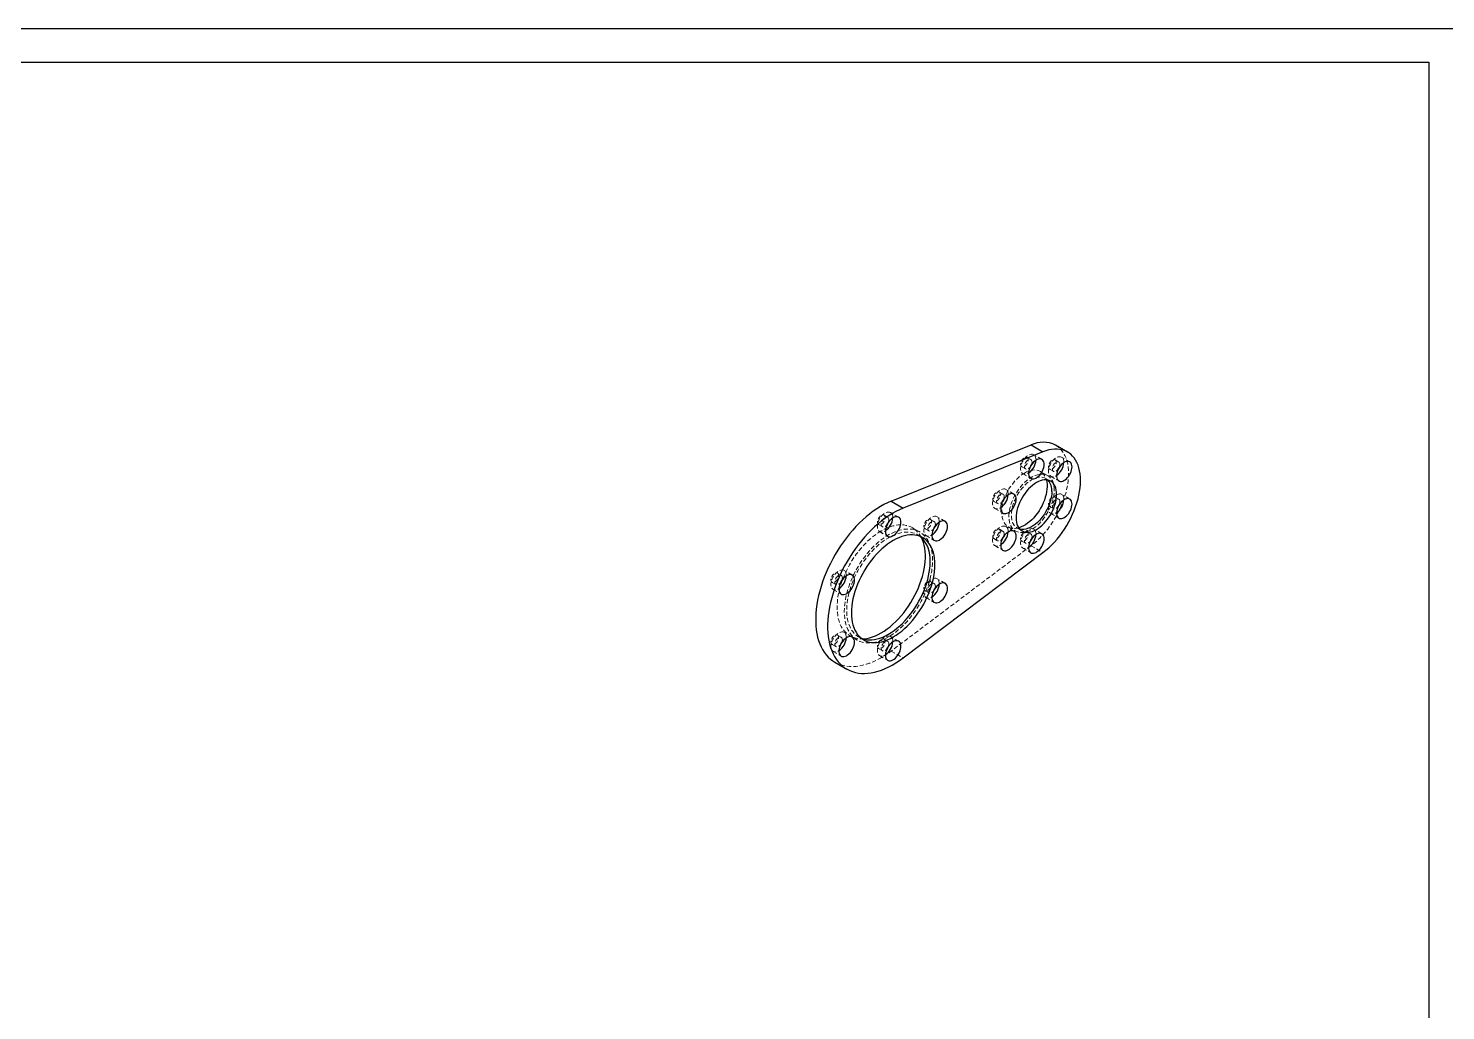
# Model space of a CAD drawing. Header units: millimetres. Extents: x 0 to 7560, y -1188 to 891.
# Drawn here: x 6295.1 to 6715.1, y -884.9 to -593.8 of the extents above; entities that cross this region are included whole.
import ezdxf

# ---------------------------------------------------------------- set-up
doc = ezdxf.new("R2010")
doc.units = ezdxf.units.MM
doc.linetypes.add('CENTER', pattern=[10.16, 6.35, -1.27, 1.27, -1.27])
doc.linetypes.add('HIDDEN', pattern=[1.905, 1.27, -0.635])
doc.layers.get('0').update_dxf_attribs({"lineweight": 50})
doc.layers.add('중심선', color=1, linetype='CENTER', lineweight=25)

msp = doc.modelspace()

# ---------------------------------------------------------------- linework, layer by layer
at = {"color": 7, "linetype": 'Continuous', "lineweight": 25}
for p, q in [((6550.813, -733.904), (6592.285, -717.228)), ((6592.285, -717.228), (6595.82, -719.269)), ((6603.107, -719.315), (6599.572, -717.274)), ((6595.82, -719.269), (6554.348, -735.945)), ((6550.813, -733.904), (6554.348, -735.945)), ((6554.348, -780.346), (6595.82, -749.139)), ((6534.147, -781.605), (6537.683, -783.646))]:
    msp.add_line(p, q, dxfattribs=at)
at = {"color": 7, "linetype": 'HIDDEN', "lineweight": 18}
for p, q in [((6592.254, -721.54), (6591.122, -720.887)), ((6595.483, -721.499), (6593.079, -720.111)), ((6600.521, -722.279), (6599.389, -721.626)), ((6603.75, -722.238), (6601.346, -720.85)), ((6589.523, -723.659), (6590.654, -724.312)), ((6589.829, -725.741), (6592.233, -727.129)), ((6597.193, -726.293), (6595.072, -725.069)), ((6597.79, -724.398), (6598.921, -725.051)), ((6598.096, -726.48), (6600.5, -727.868)), ((6587.216, -731.783), (6584.812, -730.395)), ((6598.108, -727.976), (6596.694, -727.159)), ((6581.256, -733.943), (6582.387, -734.596)), ((6583.987, -731.824), (6582.855, -731.171)), ((6600.521, -733.303), (6599.389, -732.65)), ((6603.75, -733.262), (6601.346, -731.874)), ((6549.827, -738.684), (6548.696, -738.031)), ((6553.057, -738.643), (6550.652, -737.255)), ((6566.835, -739.875), (6564.431, -738.487)), ((6581.562, -736.025), (6583.966, -737.413)), ((6597.79, -735.421), (6598.921, -736.074)), ((6598.096, -737.503), (6600.5, -738.891)), ((6547.096, -740.802), (6548.228, -741.455)), ((6547.403, -742.884), (6549.807, -744.272)), ((6559.267, -742.991), (6557.145, -741.766)), ((6560.875, -742.034), (6562.006, -742.687)), ((6563.606, -739.916), (6562.474, -739.263)), ((6583.987, -742.848), (6582.855, -742.195)), ((6587.216, -742.807), (6584.812, -741.419)), ((6585.573, -741.524), (6587.694, -742.748)), ((6588.194, -741.882), (6589.608, -742.699)), ((6592.254, -743.587), (6591.122, -742.934)), ((6595.483, -743.546), (6593.079, -742.158)), ((6592.285, -747.098), (6550.813, -778.305)), ((6560.181, -744.674), (6558.767, -743.857)), ((6561.181, -744.116), (6563.585, -745.504)), ((6581.256, -744.966), (6582.387, -745.619)), ((6581.562, -747.048), (6583.966, -748.436)), ((6589.523, -745.705), (6590.654, -746.358)), ((6592.285, -747.098), (6595.82, -749.139)), ((6589.829, -747.787), (6592.233, -749.175)), ((6536.049, -755.824), (6534.918, -755.171)), ((6539.278, -755.783), (6536.874, -754.395)), ((6533.318, -757.942), (6534.449, -758.595)), ((6533.624, -760.024), (6536.028, -761.412)), ((6563.606, -758.288), (6562.474, -757.635)), ((6566.835, -758.247), (6564.431, -756.859)), ((6560.875, -760.406), (6562.006, -761.059)), ((6561.181, -762.488), (6563.585, -763.876)), ((6539.278, -774.155), (6536.874, -772.767)), ((6533.318, -776.314), (6534.449, -776.967)), ((6536.049, -774.196), (6534.918, -773.543)), ((6538.647, -773.81), (6540.768, -775.035)), ((6541.268, -774.169), (6542.682, -774.985)), ((6549.827, -775.428), (6548.696, -774.775)), ((6553.057, -775.387), (6550.652, -773.999)), ((6533.624, -778.396), (6536.028, -779.784)), ((6547.096, -777.546), (6548.228, -778.199)), ((6547.403, -779.628), (6549.807, -781.016)), ((6550.813, -778.305), (6554.348, -780.346))]:
    msp.add_line(p, q, dxfattribs=at)
at = {"color": 7, "linetype": 'HIDDEN', "lineweight": 18, "flags": 128}
for points in [[(6599.572, -717.274), (6599.948, -717.51), (6600.525, -717.952), (6601.055, -718.463), (6601.536, -719.043), (6601.965, -719.688), (6602.342, -720.395), (6602.663, -721.161), (6602.928, -721.982), (6603.136, -722.855), (6603.285, -723.776), (6603.374, -724.741), (6603.404, -725.744), (6603.374, -726.782), (6603.285, -727.85), (6603.136, -728.943), (6602.928, -730.056), (6602.663, -731.183), (6602.342, -732.32), (6601.965, -733.462), (6601.536, -734.603), (6601.055, -735.738), (6600.525, -736.862), (6599.948, -737.969), (6599.327, -739.055), (6598.666, -740.115), (6597.966, -741.143), (6597.231, -742.136), (6596.464, -743.088), (6595.67, -743.996), (6594.851, -744.854), (6594.011, -745.66), (6593.154, -746.409), (6592.285, -747.098)], [(6593.749, -721.726), (6593.752, -721.599), (6593.722, -721.191), (6593.634, -720.827), (6593.489, -720.518), (6593.291, -720.271), (6593.046, -720.093), (6592.759, -719.988), (6592.439, -719.96), (6592.093, -720.008), (6591.731, -720.132), (6591.361, -720.328), (6590.994, -720.591), (6590.639, -720.915), (6590.305, -721.291), (6590, -721.709), (6589.734, -722.159), (6589.512, -722.629), (6589.34, -723.106), (6589.223, -723.579), (6589.163, -724.035), (6589.163, -724.462), (6589.223, -724.849), (6589.34, -725.187), (6589.512, -725.466), (6589.734, -725.679), (6590, -725.821), (6590.305, -725.888), (6590.639, -725.878), (6590.994, -725.791), (6591.361, -725.631), (6591.563, -725.514)], [(6591.454, -721.62), (6591.423, -721.336), (6591.334, -721.103), (6591.189, -720.933), (6590.998, -720.835), (6590.771, -720.815), (6590.519, -720.873), (6590.257, -721.007), (6589.998, -721.209), (6589.757, -721.468), (6589.546, -721.771), (6589.377, -722.101), (6589.259, -722.44), (6589.199, -722.77), (6589.199, -723.073), (6589.259, -723.333), (6589.377, -723.536), (6589.546, -723.671), (6589.757, -723.731), (6589.998, -723.712), (6590.257, -723.615), (6590.519, -723.446), (6590.771, -723.214), (6590.998, -722.931), (6591.189, -722.612), (6591.334, -722.276), (6591.423, -721.939), (6591.454, -721.62)], [(6592.585, -722.273), (6592.555, -721.989), (6592.465, -721.756), (6592.321, -721.586), (6592.13, -721.488), (6591.902, -721.468), (6591.65, -721.526), (6591.388, -721.66), (6591.129, -721.862), (6590.888, -722.121), (6590.678, -722.424), (6590.509, -722.754), (6590.391, -723.093), (6590.33, -723.423), (6590.33, -723.726), (6590.391, -723.987), (6590.509, -724.19), (6590.678, -724.324), (6590.888, -724.384), (6591.129, -724.365), (6591.388, -724.268), (6591.65, -724.099), (6591.902, -723.867), (6592.09, -723.639)], [(6602.016, -722.465), (6602.019, -722.338), (6601.989, -721.93), (6601.901, -721.566), (6601.756, -721.257), (6601.558, -721.01), (6601.313, -720.832), (6601.026, -720.728), (6600.706, -720.699), (6600.36, -720.747), (6599.998, -720.871), (6599.628, -721.067), (6599.261, -721.33), (6598.906, -721.654), (6598.572, -722.03), (6598.268, -722.449), (6598.001, -722.898), (6597.779, -723.368), (6597.607, -723.845), (6597.49, -724.318), (6597.43, -724.774), (6597.43, -725.201), (6597.49, -725.588), (6597.607, -725.926), (6597.779, -726.205), (6598.001, -726.418), (6598.268, -726.56), (6598.572, -726.627), (6598.906, -726.617), (6599.261, -726.531), (6599.628, -726.37), (6599.83, -726.253)], [(6599.721, -722.359), (6599.69, -722.075), (6599.601, -721.842), (6599.456, -721.672), (6599.265, -721.574), (6599.038, -721.554), (6598.786, -721.612), (6598.524, -721.746), (6598.265, -721.948), (6598.024, -722.207), (6597.813, -722.51), (6597.644, -722.84), (6597.526, -723.179), (6597.466, -723.509), (6597.466, -723.812), (6597.526, -724.073), (6597.644, -724.276), (6597.813, -724.411), (6598.024, -724.47), (6598.265, -724.451), (6598.524, -724.354), (6598.786, -724.185), (6599.038, -723.953), (6599.265, -723.67), (6599.456, -723.351), (6599.601, -723.015), (6599.69, -722.678), (6599.721, -722.359)], [(6600.852, -723.012), (6600.822, -722.728), (6600.732, -722.495), (6600.588, -722.325), (6600.397, -722.227), (6600.169, -722.207), (6599.917, -722.265), (6599.655, -722.399), (6599.396, -722.601), (6599.155, -722.86), (6598.945, -723.163), (6598.776, -723.493), (6598.658, -723.832), (6598.597, -724.162), (6598.597, -724.466), (6598.658, -724.726), (6598.776, -724.929), (6598.945, -725.064), (6599.155, -725.123), (6599.396, -725.104), (6599.655, -725.007), (6599.917, -724.838), (6600.169, -724.606), (6600.357, -724.378)], [(6588.63, -741.78), (6588.157, -741.889), (6587.571, -741.961), (6587.009, -741.957), (6586.477, -741.876), (6585.978, -741.721), (6585.517, -741.491), (6585.099, -741.189), (6584.726, -740.818), (6584.403, -740.38), (6584.132, -739.881), (6583.915, -739.323), (6583.754, -738.713), (6583.651, -738.055), (6583.607, -737.355), (6583.622, -736.619), (6583.695, -735.855), (6583.827, -735.067), (6584.016, -734.265), (6584.261, -733.453), (6584.558, -732.641), (6584.907, -731.834), (6585.302, -731.04), (6585.742, -730.266), (6586.223, -729.518), (6586.739, -728.804), (6587.287, -728.129), (6587.861, -727.499), (6588.457, -726.921), (6589.07, -726.398), (6589.693, -725.936), (6590.323, -725.539)], [(6599.161, -730.643), (6599.132, -729.933), (6599.044, -729.264), (6598.897, -728.642), (6598.694, -728.07), (6598.436, -727.556), (6598.126, -727.103), (6597.765, -726.715), (6597.358, -726.395), (6596.907, -726.147), (6596.418, -725.972), (6595.893, -725.873), (6595.338, -725.85), (6594.758, -725.903), (6594.157, -726.031), (6593.541, -726.234), (6592.916, -726.51), (6592.286, -726.857), (6591.658, -727.27), (6591.037, -727.748), (6590.428, -728.285), (6589.837, -728.877), (6589.269, -729.518), (6588.728, -730.203), (6588.22, -730.927), (6587.75, -731.681), (6587.321, -732.461), (6586.936, -733.259), (6586.6, -734.068), (6586.316, -734.881), (6586.085, -735.691), (6585.91, -736.491), (6585.793, -737.273), (6585.734, -738.031), (6585.734, -738.758), (6585.793, -739.448), (6585.91, -740.095), (6586.085, -740.692), (6586.316, -741.236), (6586.6, -741.72), (6586.936, -742.141), (6587.321, -742.495), (6587.75, -742.78), (6588.22, -742.991), (6588.728, -743.128), (6589.269, -743.19), (6589.837, -743.175), (6590.428, -743.084), (6591.037, -742.918), (6591.658, -742.678), (6592.286, -742.367), (6592.916, -741.986), (6593.541, -741.54), (6594.157, -741.032), (6594.758, -740.467), (6595.338, -739.85), (6595.893, -739.186), (6596.418, -738.481), (6596.907, -737.741), (6597.358, -736.973), (6597.765, -736.183), (6598.126, -735.379), (6598.436, -734.567), (6598.694, -733.755), (6598.897, -732.949), (6599.044, -732.157), (6599.132, -731.386), (6599.161, -730.643)], [(6590.323, -725.539), (6590.952, -725.21), (6591.575, -724.952), (6592.188, -724.767), (6592.784, -724.658), (6593.358, -724.624), (6593.906, -724.666), (6594.422, -724.784), (6594.903, -724.978), (6595.343, -725.244), (6595.739, -725.581), (6596.087, -725.985), (6596.385, -726.454), (6596.629, -726.983), (6596.818, -727.568), (6596.823, -727.588)], [(6585.482, -732.01), (6585.485, -731.883), (6585.455, -731.475), (6585.367, -731.111), (6585.222, -730.802), (6585.024, -730.555), (6584.779, -730.377), (6584.492, -730.272), (6584.172, -730.244), (6583.826, -730.292), (6583.464, -730.416), (6583.094, -730.612), (6582.727, -730.875), (6582.372, -731.199), (6582.038, -731.575), (6581.733, -731.993), (6581.467, -732.443), (6581.245, -732.913), (6581.073, -733.39), (6580.956, -733.863), (6580.896, -734.319), (6580.896, -734.746), (6580.956, -735.133), (6581.073, -735.471), (6581.245, -735.75), (6581.467, -735.963), (6581.733, -736.105), (6582.038, -736.172), (6582.372, -736.162), (6582.727, -736.076), (6583.094, -735.915), (6583.295, -735.798)], [(6588.961, -742.188), (6588.631, -742.087), (6588.194, -741.882), (6587.798, -741.606), (6587.446, -741.262), (6587.143, -740.853), (6586.891, -740.382), (6586.692, -739.856), (6586.549, -739.278), (6586.462, -738.654), (6586.433, -737.99), (6586.462, -737.293), (6586.549, -736.57), (6586.692, -735.826), (6586.891, -735.07), (6587.143, -734.309), (6587.446, -733.55), (6587.798, -732.8), (6588.194, -732.066), (6588.631, -731.357), (6589.105, -730.678), (6589.611, -730.035), (6590.144, -729.436), (6590.699, -728.886), (6591.271, -728.39), (6591.855, -727.954), (6592.444, -727.58), (6593.033, -727.273), (6593.616, -727.037), (6594.189, -726.872), (6594.744, -726.781), (6595.277, -726.764), (6595.783, -726.822), (6596.257, -726.954), (6596.694, -727.16), (6597.09, -727.436), (6597.341, -727.67)], [(6583.187, -731.904), (6583.156, -731.62), (6583.067, -731.387), (6582.922, -731.217), (6582.731, -731.119), (6582.504, -731.099), (6582.252, -731.157), (6581.99, -731.291), (6581.731, -731.493), (6581.49, -731.752), (6581.279, -732.055), (6581.11, -732.385), (6580.992, -732.724), (6580.932, -733.054), (6580.932, -733.357), (6580.992, -733.618), (6581.11, -733.821), (6581.279, -733.955), (6581.49, -734.015), (6581.731, -733.996), (6581.99, -733.899), (6582.252, -733.73), (6582.504, -733.498), (6582.731, -733.215), (6582.922, -732.896), (6583.067, -732.56), (6583.156, -732.223), (6583.187, -731.904)], [(6584.318, -732.557), (6584.288, -732.273), (6584.198, -732.04), (6584.054, -731.87), (6583.862, -731.772), (6583.635, -731.752), (6583.383, -731.81), (6583.121, -731.944), (6582.862, -732.146), (6582.621, -732.405), (6582.41, -732.708), (6582.242, -733.038), (6582.124, -733.377), (6582.063, -733.707), (6582.063, -734.01), (6582.124, -734.271), (6582.242, -734.474), (6582.41, -734.609), (6582.621, -734.668), (6582.862, -734.649), (6583.121, -734.552), (6583.383, -734.383), (6583.635, -734.151), (6583.823, -733.923)], [(6602.016, -733.488), (6602.019, -733.362), (6601.989, -732.953), (6601.901, -732.59), (6601.756, -732.28), (6601.558, -732.034), (6601.313, -731.856), (6601.026, -731.751), (6600.706, -731.722), (6600.36, -731.77), (6599.998, -731.894), (6599.628, -732.09), (6599.261, -732.354), (6598.906, -732.678), (6598.572, -733.054), (6598.268, -733.472), (6598.001, -733.922), (6597.779, -734.391), (6597.607, -734.869), (6597.49, -735.341), (6597.43, -735.797), (6597.43, -736.224), (6597.49, -736.612), (6597.607, -736.949), (6597.779, -737.228), (6598.001, -737.441), (6598.268, -737.583), (6598.572, -737.65), (6598.906, -737.64), (6599.261, -737.554), (6599.628, -737.393), (6599.83, -737.277)], [(6599.721, -733.382), (6599.69, -733.099), (6599.601, -732.865), (6599.456, -732.695), (6599.265, -732.597), (6599.038, -732.577), (6598.786, -732.635), (6598.524, -732.769), (6598.265, -732.971), (6598.024, -733.23), (6597.813, -733.533), (6597.644, -733.863), (6597.526, -734.202), (6597.466, -734.532), (6597.466, -734.836), (6597.526, -735.096), (6597.644, -735.299), (6597.813, -735.434), (6598.024, -735.493), (6598.265, -735.474), (6598.524, -735.378), (6598.786, -735.209), (6599.038, -734.976), (6599.265, -734.693), (6599.456, -734.375), (6599.601, -734.038), (6599.69, -733.701), (6599.721, -733.382)], [(6600.852, -734.035), (6600.822, -733.752), (6600.732, -733.518), (6600.588, -733.348), (6600.397, -733.25), (6600.169, -733.23), (6599.917, -733.288), (6599.655, -733.422), (6599.396, -733.624), (6599.155, -733.884), (6598.945, -734.186), (6598.776, -734.516), (6598.658, -734.855), (6598.597, -735.185), (6598.597, -735.489), (6598.658, -735.749), (6598.776, -735.952), (6598.945, -736.087), (6599.155, -736.146), (6599.396, -736.127), (6599.655, -736.031), (6599.917, -735.862), (6600.169, -735.629), (6600.357, -735.401)], [(6551.323, -738.869), (6551.326, -738.743), (6551.296, -738.334), (6551.207, -737.971), (6551.062, -737.661), (6550.865, -737.415), (6550.619, -737.236), (6550.333, -737.132), (6550.013, -737.103), (6549.667, -737.151), (6549.304, -737.275), (6548.935, -737.471), (6548.568, -737.735), (6548.213, -738.058), (6547.878, -738.434), (6547.574, -738.853), (6547.307, -739.303), (6547.085, -739.772), (6546.913, -740.25), (6546.796, -740.722), (6546.737, -741.178), (6546.737, -741.605), (6546.796, -741.993), (6546.913, -742.33), (6547.085, -742.609), (6547.307, -742.822), (6547.574, -742.964), (6547.878, -743.031), (6548.213, -743.021), (6548.568, -742.935), (6548.935, -742.774), (6549.136, -742.657)], [(6549.027, -738.763), (6548.997, -738.479), (6548.907, -738.246), (6548.763, -738.076), (6548.572, -737.978), (6548.344, -737.958), (6548.093, -738.016), (6547.83, -738.15), (6547.572, -738.352), (6547.33, -738.611), (6547.12, -738.914), (6546.951, -739.244), (6546.833, -739.583), (6546.772, -739.913), (6546.772, -740.217), (6546.833, -740.477), (6546.951, -740.68), (6547.12, -740.815), (6547.33, -740.874), (6547.572, -740.855), (6547.83, -740.758), (6548.093, -740.589), (6548.344, -740.357), (6548.572, -740.074), (6548.763, -739.756), (6548.907, -739.419), (6548.997, -739.082), (6549.027, -738.763)], [(6550.159, -739.416), (6550.128, -739.133), (6550.039, -738.899), (6549.894, -738.729), (6549.703, -738.631), (6549.476, -738.611), (6549.224, -738.669), (6548.962, -738.803), (6548.703, -739.005), (6548.462, -739.264), (6548.251, -739.567), (6548.082, -739.897), (6547.964, -740.236), (6547.904, -740.566), (6547.904, -740.87), (6547.964, -741.13), (6548.082, -741.333), (6548.251, -741.468), (6548.462, -741.527), (6548.703, -741.508), (6548.962, -741.412), (6549.224, -741.243), (6549.476, -741.01), (6549.664, -740.782)], [(6565.101, -740.101), (6565.104, -739.975), (6565.074, -739.566), (6564.986, -739.203), (6564.841, -738.893), (6564.643, -738.647), (6564.398, -738.468), (6564.111, -738.364), (6563.791, -738.335), (6563.445, -738.383), (6563.083, -738.507), (6562.713, -738.703), (6562.346, -738.967), (6561.991, -739.29), (6561.657, -739.666), (6561.352, -740.085), (6561.086, -740.535), (6560.864, -741.004), (6560.692, -741.482), (6560.575, -741.954), (6560.515, -742.41), (6560.515, -742.837), (6560.575, -743.225), (6560.692, -743.562), (6560.864, -743.841), (6561.086, -744.054), (6561.352, -744.196), (6561.657, -744.263), (6561.991, -744.253), (6562.346, -744.167), (6562.713, -744.006), (6562.914, -743.889)], [(6562.806, -739.995), (6562.775, -739.711), (6562.686, -739.478), (6562.541, -739.308), (6562.35, -739.21), (6562.123, -739.19), (6561.871, -739.248), (6561.609, -739.382), (6561.35, -739.584), (6561.109, -739.843), (6560.898, -740.146), (6560.729, -740.476), (6560.611, -740.815), (6560.551, -741.145), (6560.551, -741.449), (6560.611, -741.709), (6560.729, -741.912), (6560.898, -742.047), (6561.109, -742.106), (6561.35, -742.087), (6561.609, -741.99), (6561.871, -741.821), (6562.123, -741.589), (6562.35, -741.306), (6562.541, -740.988), (6562.686, -740.651), (6562.775, -740.314), (6562.806, -739.995)], [(6547.896, -742.682), (6547.022, -743.221), (6546.153, -743.824), (6545.29, -744.489), (6544.44, -745.214), (6543.605, -745.995), (6542.789, -746.829), (6541.996, -747.712), (6541.23, -748.64), (6540.493, -749.608), (6539.789, -750.613), (6539.121, -751.651), (6538.493, -752.715), (6537.906, -753.802), (6537.365, -754.908), (6536.87, -756.025), (6536.424, -757.151), (6536.03, -758.28), (6535.689, -759.406), (6535.402, -760.526), (6535.171, -761.633), (6534.997, -762.722), (6534.88, -763.79), (6534.822, -764.831), (6534.822, -765.841), (6534.88, -766.814), (6534.997, -767.748), (6535.171, -768.636), (6535.402, -769.477), (6535.689, -770.265), (6536.03, -770.997), (6536.424, -771.671), (6536.87, -772.282), (6537.365, -772.829), (6537.906, -773.308), (6538.493, -773.718), (6539.121, -774.057), (6539.789, -774.324), (6540.493, -774.516), (6541.23, -774.634), (6541.996, -774.677), (6542.394, -774.67)], [(6563.099, -751.461), (6563.07, -750.469), (6562.982, -749.515), (6562.837, -748.604), (6562.634, -747.739), (6562.375, -746.924), (6562.061, -746.163), (6561.693, -745.46), (6561.273, -744.817), (6560.802, -744.238), (6560.284, -743.724), (6559.719, -743.279), (6559.112, -742.904), (6558.463, -742.602), (6557.777, -742.372), (6557.056, -742.217), (6556.304, -742.137), (6555.524, -742.132), (6554.719, -742.202), (6553.893, -742.348), (6553.05, -742.568), (6552.193, -742.861), (6551.327, -743.227), (6550.455, -743.663), (6549.58, -744.168), (6548.708, -744.739), (6547.842, -745.373), (6546.985, -746.069), (6546.142, -746.823), (6545.316, -747.631), (6544.511, -748.489), (6543.731, -749.395), (6542.979, -750.344), (6542.258, -751.331), (6541.572, -752.353), (6540.923, -753.404), (6540.316, -754.481), (6539.751, -755.578), (6539.233, -756.69), (6538.762, -757.812), (6538.342, -758.94), (6537.974, -760.068), (6537.66, -761.192), (6537.401, -762.306), (6537.198, -763.405), (6537.053, -764.484), (6536.965, -765.539), (6536.936, -766.565), (6536.965, -767.557), (6537.053, -768.511), (6537.198, -769.422), (6537.401, -770.287), (6537.66, -771.102), (6537.974, -771.863), (6538.342, -772.566), (6538.762, -773.209), (6539.233, -773.788), (6539.751, -774.302), (6540.316, -774.747), (6540.923, -775.121), (6541.572, -775.424), (6542.258, -775.654), (6542.979, -775.809), (6543.731, -775.889), (6544.511, -775.894), (6545.316, -775.824), (6546.142, -775.678), (6546.985, -775.458), (6547.842, -775.165), (6548.708, -774.799), (6549.58, -774.363), (6550.455, -773.858), (6551.327, -773.287), (6552.193, -772.652), (6553.05, -771.957), (6553.893, -771.203), (6554.719, -770.395), (6555.524, -769.537), (6556.304, -768.631), (6557.056, -767.682), (6557.777, -766.695), (6558.463, -765.673), (6559.112, -764.622), (6559.719, -763.545), (6560.284, -762.448), (6560.802, -761.336), (6561.273, -760.214), (6561.693, -759.086), (6562.061, -757.958), (6562.375, -756.834), (6562.634, -755.72), (6562.837, -754.621), (6562.982, -753.542), (6563.07, -752.487), (6563.099, -751.461)], [(6559.445, -744.315), (6559.061, -744.039), (6558.464, -743.694), (6557.827, -743.42), (6557.153, -743.219), (6556.447, -743.092), (6555.71, -743.039), (6554.947, -743.061), (6554.161, -743.156), (6553.356, -743.326), (6552.535, -743.569), (6551.702, -743.884), (6550.862, -744.269), (6550.017, -744.724), (6549.173, -745.244), (6548.332, -745.829), (6547.5, -746.476), (6546.679, -747.181), (6545.874, -747.941), (6545.087, -748.753), (6544.324, -749.612), (6543.588, -750.515), (6542.881, -751.458), (6542.208, -752.437), (6541.571, -753.446), (6540.974, -754.48), (6540.419, -755.536), (6539.908, -756.609), (6539.445, -757.692), (6539.03, -758.782), (6538.668, -759.872), (6538.358, -760.959), (6538.102, -762.036), (6537.902, -763.1), (6537.758, -764.144), (6537.672, -765.165), (6537.643, -766.157), (6537.672, -767.115), (6537.758, -768.036), (6537.902, -768.914), (6538.102, -769.747), (6538.358, -770.529), (6538.668, -771.258), (6539.03, -771.93), (6539.445, -772.541), (6539.908, -773.09), (6540.419, -773.572), (6540.974, -773.987), (6541.571, -774.332), (6542.004, -774.527)], [(6559.763, -744.581), (6559.762, -744.58), (6559.368, -743.906), (6558.922, -743.295), (6558.428, -742.748), (6557.886, -742.269), (6557.299, -741.858), (6556.671, -741.519), (6556.003, -741.253), (6555.3, -741.06), (6554.563, -740.943), (6553.796, -740.9), (6553.003, -740.933), (6552.187, -741.041), (6551.352, -741.224), (6550.502, -741.481), (6549.64, -741.811), (6548.77, -742.212), (6547.896, -742.682)], [(6563.937, -740.648), (6563.907, -740.365), (6563.817, -740.131), (6563.673, -739.961), (6563.481, -739.863), (6563.254, -739.843), (6563.002, -739.901), (6562.74, -740.035), (6562.481, -740.237), (6562.24, -740.496), (6562.029, -740.799), (6561.861, -741.129), (6561.743, -741.468), (6561.682, -741.798), (6561.682, -742.102), (6561.743, -742.362), (6561.861, -742.565), (6562.029, -742.7), (6562.24, -742.759), (6562.481, -742.74), (6562.74, -742.644), (6563.002, -742.475), (6563.254, -742.242), (6563.442, -742.014)], [(6585.482, -743.033), (6585.485, -742.907), (6585.455, -742.498), (6585.367, -742.135), (6585.222, -741.825), (6585.024, -741.579), (6584.779, -741.4), (6584.492, -741.296), (6584.172, -741.267), (6583.826, -741.315), (6583.464, -741.439), (6583.094, -741.635), (6582.727, -741.899), (6582.372, -742.222), (6582.038, -742.598), (6581.733, -743.017), (6581.467, -743.467), (6581.245, -743.936), (6581.073, -744.414), (6580.956, -744.886), (6580.896, -745.342), (6580.896, -745.769), (6580.956, -746.157), (6581.073, -746.494), (6581.245, -746.773), (6581.467, -746.986), (6581.733, -747.128), (6582.038, -747.195), (6582.372, -747.185), (6582.727, -747.099), (6583.094, -746.938), (6583.295, -746.821)], [(6583.187, -742.927), (6583.156, -742.643), (6583.067, -742.41), (6582.922, -742.24), (6582.731, -742.142), (6582.504, -742.122), (6582.252, -742.18), (6581.99, -742.314), (6581.731, -742.516), (6581.49, -742.775), (6581.279, -743.078), (6581.11, -743.408), (6580.992, -743.747), (6580.932, -744.077), (6580.932, -744.381), (6580.992, -744.641), (6581.11, -744.844), (6581.279, -744.979), (6581.49, -745.038), (6581.731, -745.019), (6581.99, -744.922), (6582.252, -744.753), (6582.504, -744.521), (6582.731, -744.238), (6582.922, -743.92), (6583.067, -743.583), (6583.156, -743.246), (6583.187, -742.927)], [(6584.318, -743.58), (6584.288, -743.297), (6584.198, -743.063), (6584.054, -742.893), (6583.862, -742.795), (6583.635, -742.775), (6583.383, -742.833), (6583.121, -742.967), (6582.862, -743.169), (6582.621, -743.428), (6582.41, -743.731), (6582.242, -744.061), (6582.124, -744.4), (6582.063, -744.73), (6582.063, -745.034), (6582.124, -745.294), (6582.242, -745.497), (6582.41, -745.632), (6582.621, -745.691), (6582.862, -745.672), (6583.121, -745.576), (6583.383, -745.407), (6583.635, -745.174), (6583.823, -744.946)], [(6593.749, -743.772), (6593.752, -743.646), (6593.722, -743.237), (6593.634, -742.874), (6593.489, -742.565), (6593.291, -742.318), (6593.046, -742.14), (6592.759, -742.035), (6592.439, -742.006), (6592.093, -742.054), (6591.731, -742.178), (6591.361, -742.374), (6590.994, -742.638), (6590.639, -742.962), (6590.305, -743.338), (6590, -743.756), (6589.734, -744.206), (6589.512, -744.675), (6589.34, -745.153), (6589.223, -745.626), (6589.163, -746.081), (6589.163, -746.508), (6589.223, -746.896), (6589.34, -747.233), (6589.512, -747.512), (6589.734, -747.725), (6590, -747.867), (6590.305, -747.934), (6590.639, -747.924), (6590.994, -747.838), (6591.361, -747.678), (6591.563, -747.561)], [(6591.454, -743.666), (6591.423, -743.383), (6591.334, -743.149), (6591.189, -742.979), (6590.998, -742.881), (6590.771, -742.861), (6590.519, -742.919), (6590.257, -743.053), (6589.998, -743.255), (6589.757, -743.515), (6589.546, -743.817), (6589.377, -744.147), (6589.259, -744.486), (6589.199, -744.816), (6589.199, -745.12), (6589.259, -745.38), (6589.377, -745.583), (6589.546, -745.718), (6589.757, -745.777), (6589.998, -745.758), (6590.257, -745.662), (6590.519, -745.493), (6590.771, -745.26), (6590.998, -744.977), (6591.189, -744.659), (6591.334, -744.322), (6591.423, -743.985), (6591.454, -743.666)], [(6592.585, -744.319), (6592.555, -744.036), (6592.465, -743.803), (6592.321, -743.632), (6592.13, -743.535), (6591.902, -743.514), (6591.65, -743.573), (6591.388, -743.706), (6591.129, -743.908), (6590.888, -744.168), (6590.678, -744.47), (6590.509, -744.8), (6590.391, -745.139), (6590.33, -745.47), (6590.33, -745.773), (6590.391, -746.033), (6590.509, -746.236), (6590.678, -746.371), (6590.888, -746.431), (6591.129, -746.411), (6591.388, -746.315), (6591.65, -746.146), (6591.902, -745.913), (6592.09, -745.686)], [(6537.545, -756.009), (6537.547, -755.883), (6537.517, -755.474), (6537.429, -755.111), (6537.284, -754.802), (6537.086, -754.555), (6536.841, -754.377), (6536.555, -754.272), (6536.234, -754.243), (6535.888, -754.291), (6535.526, -754.415), (6535.157, -754.611), (6534.789, -754.875), (6534.434, -755.199), (6534.1, -755.575), (6533.796, -755.993), (6533.529, -756.443), (6533.307, -756.912), (6533.135, -757.39), (6533.018, -757.863), (6532.958, -758.318), (6532.958, -758.745), (6533.018, -759.133), (6533.135, -759.47), (6533.307, -759.749), (6533.529, -759.962), (6533.796, -760.104), (6534.1, -760.171), (6534.434, -760.161), (6534.789, -760.075), (6535.157, -759.915), (6535.358, -759.798)], [(6535.249, -755.903), (6535.219, -755.62), (6535.129, -755.386), (6534.984, -755.216), (6534.793, -755.118), (6534.566, -755.098), (6534.314, -755.156), (6534.052, -755.29), (6533.793, -755.492), (6533.552, -755.752), (6533.341, -756.054), (6533.172, -756.384), (6533.055, -756.723), (6532.994, -757.053), (6532.994, -757.357), (6533.055, -757.617), (6533.172, -757.82), (6533.341, -757.955), (6533.552, -758.014), (6533.793, -757.995), (6534.052, -757.899), (6534.314, -757.73), (6534.566, -757.497), (6534.793, -757.214), (6534.984, -756.896), (6535.129, -756.559), (6535.219, -756.222), (6535.249, -755.903)], [(6536.38, -756.556), (6536.35, -756.273), (6536.26, -756.04), (6536.116, -755.869), (6535.925, -755.772), (6535.697, -755.751), (6535.446, -755.809), (6535.183, -755.943), (6534.925, -756.145), (6534.683, -756.405), (6534.473, -756.707), (6534.304, -757.037), (6534.186, -757.376), (6534.125, -757.707), (6534.125, -758.01), (6534.186, -758.27), (6534.304, -758.473), (6534.473, -758.608), (6534.683, -758.668), (6534.925, -758.648), (6535.183, -758.552), (6535.446, -758.383), (6535.697, -758.15), (6535.885, -757.922)], [(6565.101, -758.473), (6565.104, -758.347), (6565.074, -757.938), (6564.986, -757.575), (6564.841, -757.266), (6564.643, -757.019), (6564.398, -756.841), (6564.111, -756.736), (6563.791, -756.707), (6563.445, -756.755), (6563.083, -756.879), (6562.713, -757.075), (6562.346, -757.339), (6561.991, -757.663), (6561.657, -758.039), (6561.352, -758.457), (6561.086, -758.907), (6560.864, -759.376), (6560.692, -759.854), (6560.575, -760.327), (6560.515, -760.782), (6560.515, -761.209), (6560.575, -761.597), (6560.692, -761.934), (6560.864, -762.213), (6561.086, -762.426), (6561.352, -762.568), (6561.657, -762.635), (6561.991, -762.625), (6562.346, -762.539), (6562.713, -762.379), (6562.914, -762.262)], [(6562.806, -758.367), (6562.775, -758.084), (6562.686, -757.85), (6562.541, -757.68), (6562.35, -757.582), (6562.123, -757.562), (6561.871, -757.62), (6561.609, -757.754), (6561.35, -757.956), (6561.109, -758.216), (6560.898, -758.518), (6560.729, -758.848), (6560.611, -759.187), (6560.551, -759.517), (6560.551, -759.821), (6560.611, -760.081), (6560.729, -760.284), (6560.898, -760.419), (6561.109, -760.478), (6561.35, -760.459), (6561.609, -760.363), (6561.871, -760.194), (6562.123, -759.961), (6562.35, -759.678), (6562.541, -759.36), (6562.686, -759.023), (6562.775, -758.686), (6562.806, -758.367)], [(6563.937, -759.02), (6563.907, -758.737), (6563.817, -758.504), (6563.673, -758.333), (6563.481, -758.236), (6563.254, -758.215), (6563.002, -758.273), (6562.74, -758.407), (6562.481, -758.609), (6562.24, -758.869), (6562.029, -759.171), (6561.861, -759.501), (6561.743, -759.84), (6561.682, -760.171), (6561.682, -760.474), (6561.743, -760.734), (6561.861, -760.937), (6562.029, -761.072), (6562.24, -761.131), (6562.481, -761.112), (6562.74, -761.016), (6563.002, -760.847), (6563.254, -760.614), (6563.442, -760.386)], [(6537.545, -774.381), (6537.547, -774.255), (6537.517, -773.846), (6537.429, -773.483), (6537.284, -773.174), (6537.086, -772.927), (6536.841, -772.749), (6536.555, -772.644), (6536.234, -772.615), (6535.888, -772.664), (6535.526, -772.787), (6535.157, -772.983), (6534.789, -773.247), (6534.434, -773.571), (6534.1, -773.947), (6533.796, -774.365), (6533.529, -774.815), (6533.307, -775.285), (6533.135, -775.762), (6533.018, -776.235), (6532.958, -776.69), (6532.958, -777.118), (6533.018, -777.505), (6533.135, -777.842), (6533.307, -778.121), (6533.529, -778.334), (6533.796, -778.476), (6534.1, -778.543), (6534.434, -778.533), (6534.789, -778.447), (6535.157, -778.287), (6535.358, -778.17)], [(6535.249, -774.275), (6535.219, -773.992), (6535.129, -773.759), (6534.984, -773.588), (6534.793, -773.491), (6534.566, -773.47), (6534.314, -773.529), (6534.052, -773.662), (6533.793, -773.864), (6533.552, -774.124), (6533.341, -774.426), (6533.172, -774.756), (6533.055, -775.095), (6532.994, -775.426), (6532.994, -775.729), (6533.055, -775.989), (6533.172, -776.192), (6533.341, -776.327), (6533.552, -776.387), (6533.793, -776.367), (6534.052, -776.271), (6534.314, -776.102), (6534.566, -775.869), (6534.793, -775.586), (6534.984, -775.268), (6535.129, -774.931), (6535.219, -774.594), (6535.249, -774.275)], [(6536.38, -774.929), (6536.35, -774.645), (6536.26, -774.412), (6536.116, -774.242), (6535.925, -774.144), (6535.697, -774.123), (6535.446, -774.182), (6535.183, -774.315), (6534.925, -774.517), (6534.683, -774.777), (6534.473, -775.08), (6534.304, -775.409), (6534.186, -775.749), (6534.125, -776.079), (6534.125, -776.382), (6534.186, -776.642), (6534.304, -776.845), (6534.473, -776.98), (6534.683, -777.04), (6534.925, -777.021), (6535.183, -776.924), (6535.446, -776.755), (6535.697, -776.523), (6535.885, -776.295)], [(6551.323, -775.613), (6551.326, -775.487), (6551.296, -775.078), (6551.207, -774.715), (6551.062, -774.406), (6550.865, -774.159), (6550.619, -773.981), (6550.333, -773.876), (6550.013, -773.847), (6549.667, -773.896), (6549.304, -774.019), (6548.935, -774.215), (6548.568, -774.479), (6548.213, -774.803), (6547.878, -775.179), (6547.574, -775.597), (6547.307, -776.047), (6547.085, -776.517), (6546.913, -776.994), (6546.796, -777.467), (6546.737, -777.922), (6546.737, -778.35), (6546.796, -778.737), (6546.913, -779.074), (6547.085, -779.353), (6547.307, -779.566), (6547.574, -779.708), (6547.878, -779.775), (6548.213, -779.765), (6548.568, -779.679), (6548.935, -779.519), (6549.136, -779.402)], [(6549.027, -775.507), (6548.997, -775.224), (6548.907, -774.991), (6548.763, -774.82), (6548.572, -774.723), (6548.344, -774.702), (6548.093, -774.761), (6547.83, -774.894), (6547.572, -775.096), (6547.33, -775.356), (6547.12, -775.658), (6546.951, -775.988), (6546.833, -776.327), (6546.772, -776.658), (6546.772, -776.961), (6546.833, -777.221), (6546.951, -777.424), (6547.12, -777.559), (6547.33, -777.619), (6547.572, -777.599), (6547.83, -777.503), (6548.093, -777.334), (6548.344, -777.101), (6548.572, -776.818), (6548.763, -776.5), (6548.907, -776.163), (6548.997, -775.826), (6549.027, -775.507)], [(6550.159, -776.161), (6550.128, -775.877), (6550.039, -775.644), (6549.894, -775.474), (6549.703, -775.376), (6549.476, -775.355), (6549.224, -775.414), (6548.962, -775.547), (6548.703, -775.749), (6548.462, -776.009), (6548.251, -776.312), (6548.082, -776.641), (6547.964, -776.981), (6547.904, -777.311), (6547.904, -777.614), (6547.964, -777.874), (6548.082, -778.077), (6548.251, -778.212), (6548.462, -778.272), (6548.703, -778.253), (6548.962, -778.156), (6549.224, -777.987), (6549.476, -777.755), (6549.664, -777.527)], [(6534.147, -781.605), (6534.242, -781.659), (6535.019, -782.048), (6535.834, -782.364), (6536.685, -782.608), (6537.57, -782.777), (6538.485, -782.871), (6539.429, -782.891), (6540.397, -782.835), (6541.388, -782.705), (6542.399, -782.501), (6543.426, -782.222), (6544.466, -781.871), (6545.517, -781.448), (6546.575, -780.954), (6547.636, -780.391), (6548.699, -779.761), (6549.759, -779.065), (6550.813, -778.305)]]:
    msp.add_lwpolyline(points, dxfattribs=at)
at = {"color": 7, "linetype": 'Continuous', "lineweight": 25, "flags": 128}
for points in [[(6596.156, -722.987), (6596.126, -722.579), (6596.038, -722.215), (6595.893, -721.906), (6595.695, -721.659), (6595.45, -721.481), (6595.164, -721.376), (6594.843, -721.348), (6594.497, -721.396), (6594.135, -721.52), (6593.766, -721.716), (6593.398, -721.979), (6593.043, -722.303), (6592.709, -722.679), (6592.405, -723.097), (6592.138, -723.547), (6591.916, -724.017), (6591.744, -724.494), (6591.627, -724.967), (6591.567, -725.423), (6591.567, -725.85), (6591.627, -726.237), (6591.744, -726.575), (6591.916, -726.853), (6592.138, -727.067), (6592.405, -727.209), (6592.709, -727.275), (6593.043, -727.266), (6593.398, -727.179), (6593.766, -727.019), (6594.135, -726.788), (6594.497, -726.494), (6594.843, -726.143), (6595.164, -725.744), (6595.45, -725.309), (6595.695, -724.847), (6595.893, -724.372), (6596.038, -723.896), (6596.126, -723.43), (6596.156, -722.987)], [(6595.82, -749.139), (6596.69, -748.45), (6597.546, -747.701), (6598.386, -746.895), (6599.205, -746.037), (6600, -745.129), (6600.766, -744.177), (6601.501, -743.184), (6602.201, -742.156), (6602.863, -741.096), (6603.484, -740.01), (6604.06, -738.903), (6604.59, -737.779), (6605.071, -736.644), (6605.501, -735.503), (6605.877, -734.361), (6606.199, -733.224), (6606.464, -732.097), (6606.671, -730.984), (6606.82, -729.891), (6606.91, -728.823), (6606.94, -727.785), (6606.91, -726.782), (6606.82, -725.817), (6606.671, -724.896), (6606.464, -724.023), (6606.199, -723.202), (6605.877, -722.436), (6605.501, -721.729), (6605.071, -721.084), (6604.59, -720.504), (6604.06, -719.993), (6603.484, -719.551), (6602.863, -719.181), (6602.201, -718.886), (6601.501, -718.665), (6600.766, -718.521), (6600, -718.454), (6599.205, -718.464), (6598.386, -718.551), (6597.546, -718.715), (6596.69, -718.955), (6595.82, -719.269)], [(6604.423, -723.726), (6604.393, -723.318), (6604.305, -722.954), (6604.16, -722.645), (6603.962, -722.398), (6603.717, -722.22), (6603.431, -722.115), (6603.11, -722.087), (6602.764, -722.135), (6602.402, -722.259), (6602.033, -722.455), (6601.665, -722.718), (6601.31, -723.042), (6600.976, -723.418), (6600.672, -723.836), (6600.405, -724.286), (6600.183, -724.756), (6600.011, -725.233), (6599.894, -725.706), (6599.834, -726.162), (6599.834, -726.589), (6599.894, -726.976), (6600.011, -727.314), (6600.183, -727.593), (6600.405, -727.806), (6600.672, -727.948), (6600.976, -728.015), (6601.31, -728.005), (6601.665, -727.919), (6602.033, -727.758), (6602.402, -727.528), (6602.764, -727.233), (6603.11, -726.882), (6603.431, -726.483), (6603.717, -726.048), (6603.962, -725.587), (6604.16, -725.112), (6604.305, -724.635), (6604.393, -724.169), (6604.423, -723.726)], [(6599.868, -731.867), (6599.84, -731.204), (6599.753, -730.58), (6599.61, -730.002), (6599.411, -729.475), (6599.159, -729.005), (6598.856, -728.596), (6598.504, -728.252), (6598.108, -727.976), (6597.671, -727.771), (6597.197, -727.639), (6596.691, -727.58), (6596.158, -727.597), (6595.603, -727.688), (6595.031, -727.853), (6594.447, -728.09), (6593.858, -728.397), (6593.269, -728.77), (6592.685, -729.207), (6592.113, -729.703), (6591.558, -730.253), (6591.025, -730.852), (6590.519, -731.494), (6590.045, -732.173), (6589.608, -732.883), (6589.212, -733.616), (6588.861, -734.366), (6588.557, -735.125), (6588.305, -735.887), (6588.106, -736.643), (6587.963, -737.386), (6587.877, -738.11), (6587.848, -738.807), (6587.877, -739.47), (6587.963, -740.094), (6588.106, -740.672), (6588.305, -741.199), (6588.557, -741.669), (6588.861, -742.078), (6589.212, -742.422), (6589.608, -742.698), (6590.045, -742.903), (6590.519, -743.036), (6591.025, -743.094), (6591.558, -743.077), (6592.113, -742.986), (6592.685, -742.821), (6593.269, -742.584), (6593.858, -742.278), (6594.447, -741.904), (6595.031, -741.467), (6595.603, -740.972), (6596.158, -740.422), (6596.691, -739.823), (6597.197, -739.18), (6597.671, -738.501), (6598.108, -737.791), (6598.504, -737.058), (6598.856, -736.308), (6599.159, -735.549), (6599.411, -734.788), (6599.61, -734.032), (6599.753, -733.288), (6599.84, -732.564), (6599.868, -731.867)], [(6596.823, -727.588), (6596.95, -728.203), (6597.023, -728.883), (6597.038, -729.601), (6596.994, -730.352), (6596.891, -731.129), (6596.73, -731.925), (6596.514, -732.733), (6596.242, -733.545), (6595.919, -734.356), (6595.546, -735.158), (6595.128, -735.943), (6594.667, -736.704), (6594.168, -737.436), (6593.636, -738.131), (6593.074, -738.784), (6592.488, -739.389), (6591.883, -739.94), (6591.264, -740.433), (6590.637, -740.863), (6590.008, -741.227), (6589.381, -741.52), (6588.762, -741.742), (6588.63, -741.78)], [(6550.813, -733.904), (6549.759, -734.362), (6548.699, -734.889), (6547.636, -735.486), (6546.575, -736.148), (6545.517, -736.876), (6544.466, -737.666), (6543.426, -738.515), (6542.399, -739.423), (6541.388, -740.385), (6540.397, -741.399), (6539.429, -742.463), (6538.485, -743.571), (6537.57, -744.723), (6536.685, -745.913), (6535.834, -747.139), (6535.019, -748.397), (6534.242, -749.682), (6533.507, -750.992), (6532.814, -752.322), (6532.166, -753.669), (6531.565, -755.027), (6531.013, -756.394), (6530.511, -757.765), (6530.061, -759.137), (6529.665, -760.504), (6529.322, -761.863), (6529.036, -763.21), (6528.805, -764.541), (6528.632, -765.851), (6528.516, -767.138), (6528.458, -768.396), (6528.458, -769.623), (6528.516, -770.815), (6528.632, -771.968), (6528.805, -773.078), (6529.036, -774.143), (6529.322, -775.159), (6529.665, -776.123), (6530.061, -777.032), (6530.511, -777.884), (6531.013, -778.676), (6531.565, -779.405), (6532.166, -780.07), (6532.814, -780.669), (6533.507, -781.199), (6534.147, -781.605)], [(6587.889, -733.271), (6587.859, -732.863), (6587.771, -732.499), (6587.626, -732.19), (6587.428, -731.943), (6587.183, -731.765), (6586.897, -731.66), (6586.576, -731.632), (6586.23, -731.68), (6585.868, -731.804), (6585.499, -732), (6585.131, -732.263), (6584.776, -732.587), (6584.442, -732.963), (6584.138, -733.381), (6583.871, -733.831), (6583.649, -734.301), (6583.477, -734.778), (6583.36, -735.251), (6583.3, -735.707), (6583.3, -736.134), (6583.36, -736.521), (6583.477, -736.859), (6583.649, -737.138), (6583.871, -737.351), (6584.138, -737.493), (6584.442, -737.56), (6584.776, -737.55), (6585.131, -737.463), (6585.499, -737.303), (6585.868, -737.072), (6586.23, -736.778), (6586.576, -736.427), (6586.897, -736.028), (6587.183, -735.593), (6587.428, -735.132), (6587.626, -734.657), (6587.771, -734.18), (6587.859, -733.714), (6587.889, -733.271)], [(6598.454, -731.051), (6598.425, -731.748), (6598.339, -732.472), (6598.195, -733.215), (6597.997, -733.971), (6597.745, -734.732), (6597.441, -735.492), (6597.09, -736.242), (6596.694, -736.975), (6596.257, -737.685), (6595.783, -738.364), (6595.277, -739.006), (6594.744, -739.605), (6594.189, -740.155), (6593.616, -740.651), (6593.033, -741.088), (6592.444, -741.461), (6591.855, -741.768), (6591.271, -742.005), (6590.699, -742.17), (6590.144, -742.261), (6589.611, -742.277), (6589.105, -742.219), (6588.961, -742.188)], [(6604.423, -734.75), (6604.393, -734.341), (6604.305, -733.978), (6604.16, -733.668), (6603.962, -733.422), (6603.717, -733.243), (6603.431, -733.139), (6603.11, -733.11), (6602.764, -733.158), (6602.402, -733.282), (6602.033, -733.478), (6601.665, -733.742), (6601.31, -734.065), (6600.976, -734.441), (6600.672, -734.86), (6600.405, -735.31), (6600.183, -735.779), (6600.011, -736.257), (6599.894, -736.729), (6599.834, -737.185), (6599.834, -737.612), (6599.894, -738), (6600.011, -738.337), (6600.183, -738.616), (6600.405, -738.829), (6600.672, -738.971), (6600.976, -739.038), (6601.31, -739.028), (6601.665, -738.942), (6602.033, -738.781), (6602.402, -738.551), (6602.764, -738.256), (6603.11, -737.905), (6603.431, -737.507), (6603.717, -737.071), (6603.962, -736.61), (6604.16, -736.135), (6604.305, -735.658), (6604.393, -735.193), (6604.423, -734.75)], [(6554.348, -735.945), (6553.294, -736.403), (6552.234, -736.93), (6551.172, -737.527), (6550.11, -738.189), (6549.052, -738.917), (6548.002, -739.707), (6546.961, -740.556), (6545.935, -741.464), (6544.924, -742.426), (6543.933, -743.44), (6542.964, -744.504), (6542.021, -745.612), (6541.105, -746.764), (6540.221, -747.954), (6539.37, -749.18), (6538.555, -750.438), (6537.778, -751.723), (6537.042, -753.033), (6536.349, -754.363), (6535.701, -755.71), (6535.1, -757.068), (6534.548, -758.435), (6534.047, -759.806), (6533.597, -761.178), (6533.2, -762.545), (6532.858, -763.904), (6532.571, -765.251), (6532.341, -766.582), (6532.167, -767.892), (6532.052, -769.179), (6531.993, -770.437), (6531.993, -771.664), (6532.052, -772.856), (6532.167, -774.009), (6532.341, -775.119), (6532.571, -776.184), (6532.858, -777.2), (6533.2, -778.164), (6533.597, -779.073), (6534.047, -779.925), (6534.548, -780.717), (6535.1, -781.446), (6535.701, -782.111), (6536.349, -782.71), (6537.042, -783.24), (6537.778, -783.7), (6538.555, -784.089), (6539.37, -784.405), (6540.221, -784.649), (6541.105, -784.818), (6542.021, -784.912), (6542.964, -784.932), (6543.933, -784.876), (6544.924, -784.746), (6545.935, -784.542), (6546.961, -784.263), (6548.002, -783.912), (6549.052, -783.489), (6550.11, -782.995), (6551.172, -782.432), (6552.234, -781.802), (6553.294, -781.106), (6554.348, -780.346)], [(6553.73, -740.131), (6553.7, -739.722), (6553.611, -739.358), (6553.467, -739.049), (6553.269, -738.802), (6553.024, -738.624), (6552.737, -738.52), (6552.417, -738.491), (6552.071, -738.539), (6551.709, -738.663), (6551.339, -738.859), (6550.972, -739.122), (6550.617, -739.446), (6550.283, -739.822), (6549.978, -740.241), (6549.712, -740.69), (6549.489, -741.16), (6549.317, -741.638), (6549.2, -742.11), (6549.141, -742.566), (6549.141, -742.993), (6549.2, -743.38), (6549.317, -743.718), (6549.489, -743.997), (6549.712, -744.21), (6549.978, -744.352), (6550.283, -744.419), (6550.617, -744.409), (6550.972, -744.323), (6551.339, -744.162), (6551.709, -743.932), (6552.071, -743.637), (6552.417, -743.286), (6552.737, -742.888), (6553.024, -742.452), (6553.269, -741.991), (6553.467, -741.516), (6553.611, -741.039), (6553.7, -740.573), (6553.73, -740.131)], [(6567.508, -741.363), (6567.478, -740.954), (6567.39, -740.59), (6567.245, -740.281), (6567.047, -740.034), (6566.802, -739.856), (6566.516, -739.752), (6566.195, -739.723), (6565.849, -739.771), (6565.487, -739.895), (6565.118, -740.091), (6564.75, -740.354), (6564.395, -740.678), (6564.061, -741.054), (6563.757, -741.473), (6563.49, -741.922), (6563.268, -742.392), (6563.096, -742.87), (6562.979, -743.342), (6562.919, -743.798), (6562.919, -744.225), (6562.979, -744.612), (6563.096, -744.95), (6563.268, -745.229), (6563.49, -745.442), (6563.757, -745.584), (6564.061, -745.651), (6564.395, -745.641), (6564.75, -745.555), (6565.118, -745.394), (6565.487, -745.164), (6565.849, -744.869), (6566.195, -744.518), (6566.516, -744.12), (6566.802, -743.684), (6567.047, -743.223), (6567.245, -742.748), (6567.39, -742.271), (6567.478, -741.805), (6567.508, -741.363)], [(6587.889, -744.295), (6587.859, -743.886), (6587.771, -743.523), (6587.626, -743.213), (6587.428, -742.966), (6587.183, -742.788), (6586.897, -742.684), (6586.576, -742.655), (6586.23, -742.703), (6585.868, -742.827), (6585.499, -743.023), (6585.131, -743.286), (6584.776, -743.61), (6584.442, -743.986), (6584.138, -744.405), (6583.871, -744.855), (6583.649, -745.324), (6583.477, -745.802), (6583.36, -746.274), (6583.3, -746.73), (6583.3, -747.157), (6583.36, -747.544), (6583.477, -747.882), (6583.649, -748.161), (6583.871, -748.374), (6584.138, -748.516), (6584.442, -748.583), (6584.776, -748.573), (6585.131, -748.487), (6585.499, -748.326), (6585.868, -748.096), (6586.23, -747.801), (6586.576, -747.45), (6586.897, -747.052), (6587.183, -746.616), (6587.428, -746.155), (6587.626, -745.68), (6587.771, -745.203), (6587.859, -744.737), (6587.889, -744.295)], [(6596.156, -745.034), (6596.126, -744.625), (6596.038, -744.262), (6595.893, -743.952), (6595.695, -743.706), (6595.45, -743.528), (6595.164, -743.423), (6594.843, -743.394), (6594.497, -743.442), (6594.135, -743.566), (6593.766, -743.762), (6593.398, -744.026), (6593.043, -744.35), (6592.709, -744.726), (6592.405, -745.144), (6592.138, -745.594), (6591.916, -746.063), (6591.744, -746.541), (6591.627, -747.013), (6591.567, -747.469), (6591.567, -747.896), (6591.627, -748.284), (6591.744, -748.621), (6591.916, -748.9), (6592.138, -749.113), (6592.405, -749.255), (6592.709, -749.322), (6593.043, -749.312), (6593.398, -749.226), (6593.766, -749.065), (6594.135, -748.835), (6594.497, -748.54), (6594.843, -748.189), (6595.164, -747.791), (6595.45, -747.355), (6595.695, -746.894), (6595.893, -746.419), (6596.038, -745.942), (6596.126, -745.477), (6596.156, -745.034)], [(6563.806, -752.686), (6563.777, -751.727), (6563.691, -750.807), (6563.547, -749.928), (6563.347, -749.095), (6563.092, -748.313), (6562.782, -747.584), (6562.419, -746.913), (6562.005, -746.301), (6561.541, -745.753), (6561.031, -745.27), (6560.475, -744.855), (6559.878, -744.51), (6559.241, -744.237), (6558.568, -744.036), (6557.861, -743.909), (6557.125, -743.855), (6556.362, -743.877), (6555.576, -743.973), (6554.77, -744.143), (6553.949, -744.385), (6553.117, -744.7), (6552.276, -745.086), (6551.432, -745.54), (6550.587, -746.061), (6549.747, -746.646), (6548.914, -747.292), (6548.093, -747.997), (6547.288, -748.757), (6546.502, -749.569), (6545.739, -750.428), (6545.002, -751.332), (6544.296, -752.275), (6543.622, -753.253), (6542.985, -754.262), (6542.388, -755.297), (6541.833, -756.353), (6541.322, -757.425), (6540.859, -758.508), (6540.445, -759.598), (6540.082, -760.689), (6539.772, -761.775), (6539.516, -762.853), (6539.316, -763.916), (6539.173, -764.961), (6539.086, -765.981), (6539.057, -766.973), (6539.086, -767.931), (6539.173, -768.852), (6539.316, -769.731), (6539.516, -770.563), (6539.772, -771.346), (6540.082, -772.074), (6540.445, -772.746), (6540.859, -773.358), (6541.322, -773.906), (6541.833, -774.389), (6542.388, -774.803), (6542.985, -775.149), (6543.622, -775.422), (6544.296, -775.623), (6545.002, -775.75), (6545.739, -775.803), (6546.502, -775.782), (6547.288, -775.686), (6548.093, -775.516), (6548.914, -775.273), (6549.747, -774.958), (6550.587, -774.573), (6551.432, -774.119), (6552.276, -773.598), (6553.117, -773.013), (6553.949, -772.367), (6554.77, -771.662), (6555.576, -770.902), (6556.362, -770.09), (6557.125, -769.23), (6557.861, -768.327), (6558.568, -767.384), (6559.241, -766.406), (6559.878, -765.397), (6560.475, -764.362), (6561.031, -763.306), (6561.541, -762.234), (6562.005, -761.15), (6562.419, -760.061), (6562.782, -758.97), (6563.092, -757.884), (6563.347, -756.806), (6563.547, -755.743), (6563.691, -754.698), (6563.777, -753.678), (6563.806, -752.686)], [(6542.394, -774.67), (6542.789, -774.644), (6543.605, -774.536), (6544.44, -774.353), (6545.29, -774.096), (6546.153, -773.766), (6547.022, -773.365), (6547.896, -772.894), (6548.77, -772.356), (6549.64, -771.753), (6550.502, -771.087), (6551.352, -770.363), (6552.187, -769.581), (6553.003, -768.748), (6553.796, -767.865), (6554.563, -766.937), (6555.3, -765.968), (6556.003, -764.963), (6556.671, -763.926), (6557.299, -762.862), (6557.886, -761.774), (6558.428, -760.669), (6558.922, -759.551), (6559.368, -758.426), (6559.762, -757.297), (6560.104, -756.17), (6560.39, -755.051), (6560.621, -753.944), (6560.795, -752.854), (6560.912, -751.787), (6560.97, -750.746), (6560.97, -749.736), (6560.912, -748.762), (6560.795, -747.829), (6560.621, -746.94), (6560.39, -746.1), (6560.104, -745.312), (6559.763, -744.581)], [(6539.951, -757.271), (6539.922, -756.862), (6539.833, -756.499), (6539.688, -756.189), (6539.49, -755.943), (6539.245, -755.764), (6538.959, -755.66), (6538.638, -755.631), (6538.293, -755.679), (6537.93, -755.803), (6537.561, -755.999), (6537.194, -756.263), (6536.838, -756.587), (6536.504, -756.963), (6536.2, -757.381), (6535.933, -757.831), (6535.711, -758.3), (6535.539, -758.778), (6535.422, -759.25), (6535.363, -759.706), (6535.363, -760.133), (6535.422, -760.521), (6535.539, -760.858), (6535.711, -761.137), (6535.933, -761.35), (6536.2, -761.492), (6536.504, -761.559), (6536.838, -761.549), (6537.194, -761.463), (6537.561, -761.302), (6537.93, -761.072), (6538.293, -760.777), (6538.638, -760.426), (6538.959, -760.028), (6539.245, -759.592), (6539.49, -759.131), (6539.688, -758.656), (6539.833, -758.179), (6539.922, -757.714), (6539.951, -757.271)], [(6542.004, -774.527), (6542.208, -774.606), (6542.881, -774.807), (6543.588, -774.934), (6544.324, -774.987), (6545.087, -774.965), (6545.874, -774.87), (6546.679, -774.7), (6547.5, -774.457), (6548.332, -774.142), (6549.173, -773.757), (6550.017, -773.302), (6550.862, -772.782), (6551.702, -772.197), (6552.535, -771.55), (6553.356, -770.845), (6554.161, -770.085), (6554.947, -769.273), (6555.71, -768.414), (6556.447, -767.51), (6557.153, -766.567), (6557.827, -765.589), (6558.464, -764.58), (6559.061, -763.546), (6559.616, -762.49), (6560.127, -761.417), (6560.59, -760.334), (6561.004, -759.244), (6561.367, -758.154), (6561.677, -757.067), (6561.933, -755.99), (6562.133, -754.926), (6562.277, -753.882), (6562.363, -752.861), (6562.392, -751.869)], [(6567.508, -759.735), (6567.478, -759.326), (6567.39, -758.963), (6567.245, -758.653), (6567.047, -758.407), (6566.802, -758.228), (6566.516, -758.124), (6566.195, -758.095), (6565.849, -758.143), (6565.487, -758.267), (6565.118, -758.463), (6564.75, -758.727), (6564.395, -759.051), (6564.061, -759.427), (6563.757, -759.845), (6563.49, -760.295), (6563.268, -760.764), (6563.096, -761.242), (6562.979, -761.714), (6562.919, -762.17), (6562.919, -762.597), (6562.979, -762.985), (6563.096, -763.322), (6563.268, -763.601), (6563.49, -763.814), (6563.757, -763.956), (6564.061, -764.023), (6564.395, -764.013), (6564.75, -763.927), (6565.118, -763.766), (6565.487, -763.536), (6565.849, -763.241), (6566.195, -762.89), (6566.516, -762.492), (6566.802, -762.056), (6567.047, -761.595), (6567.245, -761.12), (6567.39, -760.643), (6567.478, -760.178), (6567.508, -759.735)], [(6539.951, -775.643), (6539.922, -775.234), (6539.833, -774.871), (6539.688, -774.562), (6539.49, -774.315), (6539.245, -774.137), (6538.959, -774.032), (6538.638, -774.003), (6538.293, -774.051), (6537.93, -774.175), (6537.561, -774.371), (6537.194, -774.635), (6536.838, -774.959), (6536.504, -775.335), (6536.2, -775.753), (6535.933, -776.203), (6535.711, -776.673), (6535.539, -777.15), (6535.422, -777.623), (6535.363, -778.078), (6535.363, -778.505), (6535.422, -778.893), (6535.539, -779.23), (6535.711, -779.509), (6535.933, -779.722), (6536.2, -779.864), (6536.504, -779.931), (6536.838, -779.921), (6537.194, -779.835), (6537.561, -779.675), (6537.93, -779.444), (6538.293, -779.149), (6538.638, -778.798), (6538.959, -778.4), (6539.245, -777.964), (6539.49, -777.503), (6539.688, -777.028), (6539.833, -776.552), (6539.922, -776.086), (6539.951, -775.643)], [(6553.73, -776.875), (6553.7, -776.466), (6553.611, -776.103), (6553.467, -775.794), (6553.269, -775.547), (6553.024, -775.369), (6552.737, -775.264), (6552.417, -775.235), (6552.071, -775.283), (6551.709, -775.407), (6551.339, -775.603), (6550.972, -775.867), (6550.617, -776.191), (6550.283, -776.567), (6549.978, -776.985), (6549.712, -777.435), (6549.489, -777.905), (6549.317, -778.382), (6549.2, -778.855), (6549.141, -779.31), (6549.141, -779.737), (6549.2, -780.125), (6549.317, -780.462), (6549.489, -780.741), (6549.712, -780.954), (6549.978, -781.096), (6550.283, -781.163), (6550.617, -781.153), (6550.972, -781.067), (6551.339, -780.907), (6551.709, -780.676), (6552.071, -780.381), (6552.417, -780.03), (6552.737, -779.632), (6553.024, -779.196), (6553.269, -778.735), (6553.467, -778.26), (6553.611, -777.784), (6553.7, -777.318), (6553.73, -776.875)]]:
    msp.add_lwpolyline(points, dxfattribs=at)
at = {"color": 7, "linetype": 'Continuous', "lineweight": 25}
for centre, radius, start, end in [((6595.882, -724.625), 8.225, 63.34472, 115.93258), ((6588.752, -721.366), 5.011, 304.12355, 355.88182), ((6589.874, -722.014), 2.748, 323.74962, 336.25575), ((6597.019, -722.105), 5.011, 304.12355, 355.88182), ((6598.141, -722.753), 2.748, 323.74962, 336.25575), ((6593.584, -730.781), 4.878, 356.82171, 39.61768), ((6580.485, -731.65), 5.011, 304.12355, 355.88182), ((6581.607, -732.298), 2.748, 323.74962, 336.25575), ((6597.019, -733.128), 5.011, 304.12355, 355.88182), ((6598.141, -733.776), 2.748, 323.74962, 336.25575), ((6546.325, -738.509), 5.011, 304.12355, 355.88182), ((6547.447, -739.157), 2.748, 323.74962, 336.25575), ((6560.104, -739.741), 5.011, 304.12355, 355.88182), ((6561.226, -740.389), 2.748, 323.74962, 336.25575), ((6580.485, -742.673), 5.011, 304.12355, 355.88182), ((6553.356, -751.042), 9.073, 354.76634, 47.84946), ((6581.607, -743.321), 2.748, 323.74962, 336.25575), ((6588.752, -743.413), 5.011, 304.12355, 355.88182), ((6589.874, -744.06), 2.748, 323.74962, 336.25575), ((6532.547, -755.649), 5.011, 304.12355, 355.88182), ((6533.669, -756.297), 2.748, 323.74962, 336.25575), ((6560.104, -758.113), 5.011, 304.12355, 355.88182), ((6561.226, -758.761), 2.748, 323.74962, 336.25575), ((6532.547, -774.022), 5.011, 304.12355, 355.88182), ((6533.669, -774.67), 2.748, 323.74962, 336.25575), ((6546.325, -775.254), 5.011, 304.12355, 355.88182), ((6547.447, -775.902), 2.748, 323.74962, 336.25575)]:
    msp.add_arc(centre, radius, start, end, dxfattribs=at)
at = {"color": 7, "linetype": 'HIDDEN', "lineweight": 18}
for centre in [(6590.399, -722.214), (6598.666, -722.953), (6582.132, -732.498), (6598.666, -733.977), (6547.972, -739.358), (6561.751, -740.59), (6582.132, -743.522), (6590.399, -744.261), (6534.194, -756.498), (6561.751, -758.962), (6534.194, -774.87), (6547.972, -776.102)]:
    msp.add_arc(centre, 2.187, 335.52352, 358.46465, dxfattribs=at)
at = {"layer": '중심선', "linetype": 'ByBlock', "ltscale": 0.5}
for points in [[(5880.146, -593.768), (6720.146, -593.768), (6720.146, -1187.768), (5880.146, -1187.768)], [(5890.146, -603.768), (6710.146, -603.768), (6710.146, -1177.768), (5890.146, -1177.768)]]:
    msp.add_lwpolyline(points, close=True, dxfattribs=at)

doc.saveas('drawing.dxf')
